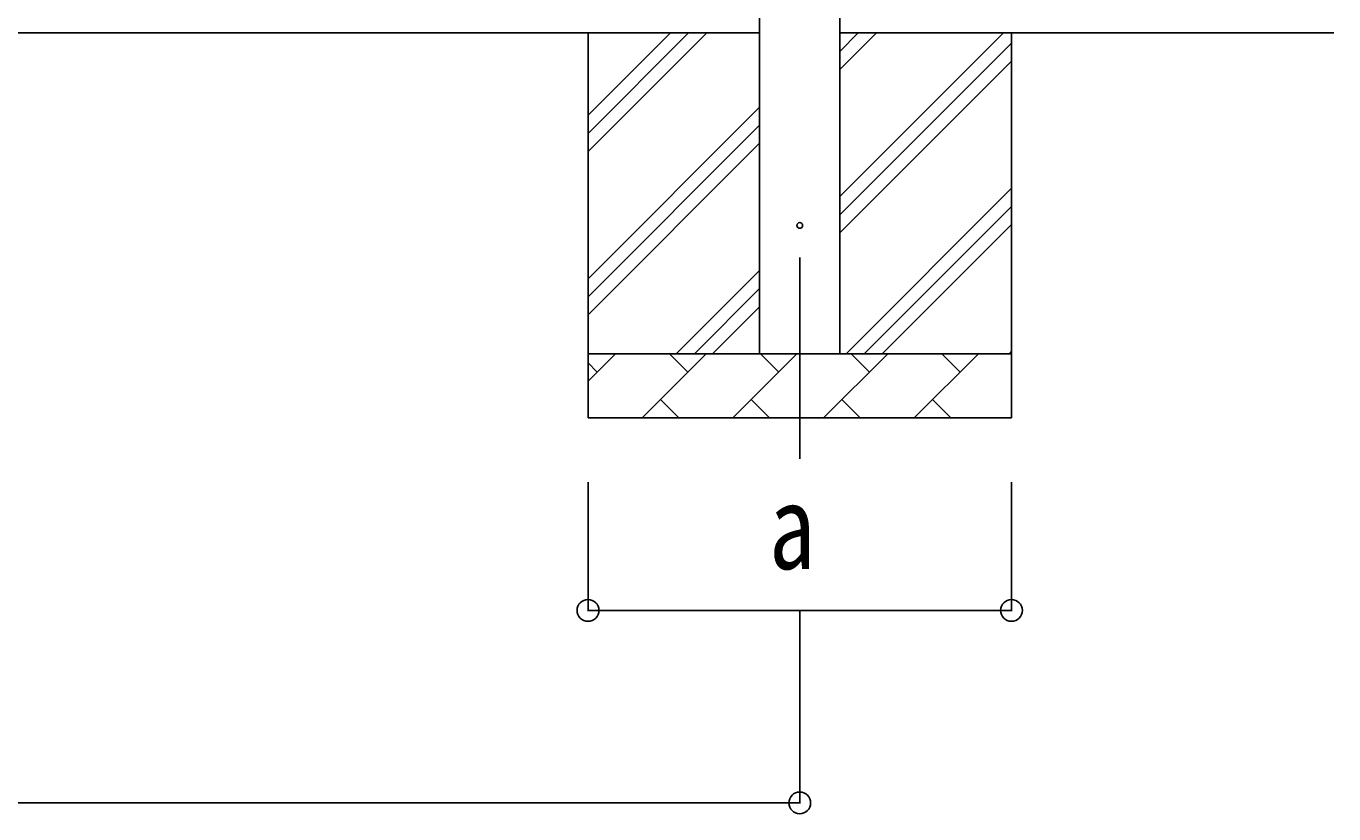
# Model space of a CAD drawing. Units: millimetres, scale not verified. Extents: x -16820 to 16820, y -11880 to 11880.
# Drawn here: x -9883 to -7845, y -5124 to -3897 of the extents above; entities that cross this region are included whole.
import ezdxf
from ezdxf.enums import TextEntityAlignment as Align

# ---------------------------------------------------------------- set-up
doc = ezdxf.new("R2010")
doc.units = ezdxf.units.MM
doc.header["$LTSCALE"] = 50
for name, color, linetype in [('0-3_YKK_12', 2, 'Continuous'), ('0-4_YKK_13', 4, 'Continuous'), ('0-5_YKK_A1', 4, 'Continuous'), ('0-6_YKK_D', 6, 'Continuous')]:
    doc.layers.add(name, color=color, linetype=linetype)
doc.styles.add('ＭＳ ゴシック', font='')
doc.styles.get('ＭＳ ゴシック').set_extended_font_data('MS Gothic')

msp = doc.modelspace()

# ---------------------------------------------------------------- linework, layer by layer
at = {"layer": '0-3_YKK_12'}
msp.add_line((-8677.42, -4257), (-8677.42, -4570.6), dxfattribs=at)
at = {"layer": '0-4_YKK_13'}
msp.add_circle((-8677.42, -4207), 4.5, dxfattribs=at)
at = {"layer": '0-5_YKK_A1'}
for p, q in [((-8739.92, -4407), (-8739.92, -1607)), ((-8614.92, -1607), (-8614.92, -4407)), ((-8739.92, -3907), (-13887.92, -3907)), ((-9007.42, -3907), (-9007.42, -4507)), ((-9007.42, -4092.05), (-8822.37, -3907)), ((-9007.42, -4063.77), (-8850.65, -3907)), ((-9007.42, -4035.48), (-8878.94, -3907)), ((-8614.92, -3907), (-7844.92, -3907)), ((-8614.92, -4162.1), (-8359.82, -3907)), ((-8614.92, -3964.11), (-8557.81, -3907)), ((-8614.92, -3935.82), (-8586.1, -3907)), ((-8347.42, -3907), (-8347.42, -4507)), ((-8614.92, -4190.38), (-8347.42, -3922.88)), ((-8614.92, -4218.67), (-8347.42, -3951.17)), ((-9007.42, -4290.04), (-8739.92, -4022.54)), ((-9007.42, -4318.32), (-8739.92, -4050.82)), ((-9007.42, -4346.61), (-8739.92, -4079.11)), ((-8605.26, -4407), (-8347.42, -4149.16)), ((-8576.98, -4407), (-8347.42, -4177.44)), ((-8548.69, -4407), (-8347.42, -4205.73)), ((-8869.82, -4407), (-8739.92, -4277.1)), ((-8841.54, -4407), (-8739.92, -4305.38)), ((-8813.25, -4407), (-8739.92, -4333.67)), ((-9007.42, -4407), (-8347.42, -4407)), ((-9007.42, -4449.89), (-8964.53, -4407)), ((-8993.08, -4435.55), (-9007.42, -4421.21)), ((-8923.11, -4507), (-8823.11, -4407)), ((-8851.66, -4435.55), (-8880.21, -4407)), ((-8781.68, -4507), (-8681.68, -4407)), ((-8710.24, -4435.55), (-8738.79, -4407)), ((-8640.26, -4507), (-8540.26, -4407)), ((-8568.82, -4435.55), (-8597.37, -4407)), ((-8498.84, -4507), (-8398.84, -4407)), ((-8427.4, -4435.55), (-8455.95, -4407)), ((-8350.71, -4407), (-8347.42, -4403.72)), ((-8894.55, -4478.45), (-8866, -4507)), ((-8753.13, -4478.45), (-8724.58, -4507)), ((-8611.71, -4478.45), (-8583.16, -4507)), ((-8470.29, -4478.45), (-8441.74, -4507)), ((-8347.42, -4507), (-9007.42, -4507))]:
    msp.add_line(p, q, dxfattribs=at)
at = {"layer": '0-6_YKK_D'}
for p, q in [((-9007.42, -4607), (-9007.42, -4808)), ((-8347.42, -4607), (-8347.42, -4808)), ((-8347.42, -4807), (-9007.42, -4807)), ((-8677.42, -4808), (-8677.42, -5108)), ((-13950.42, -5107), (-8677.42, -5107))]:
    msp.add_line(p, q, dxfattribs=at)
for centre in [(-9007.42, -4807), (-8347.42, -4807), (-8677.42, -5107)]:
    msp.add_circle(centre, 17, dxfattribs=at)

# ---------------------------------------------------------------- texts
at = {"layer": '0-6_YKK_D', "style": 'ＭＳ ゴシック', "width": 0.8}
msp.add_text('a', height=132, dxfattribs=at).set_placement((-8725.42, -4782), align=Align.BOTTOM_LEFT)

doc.saveas('drawing.dxf')
